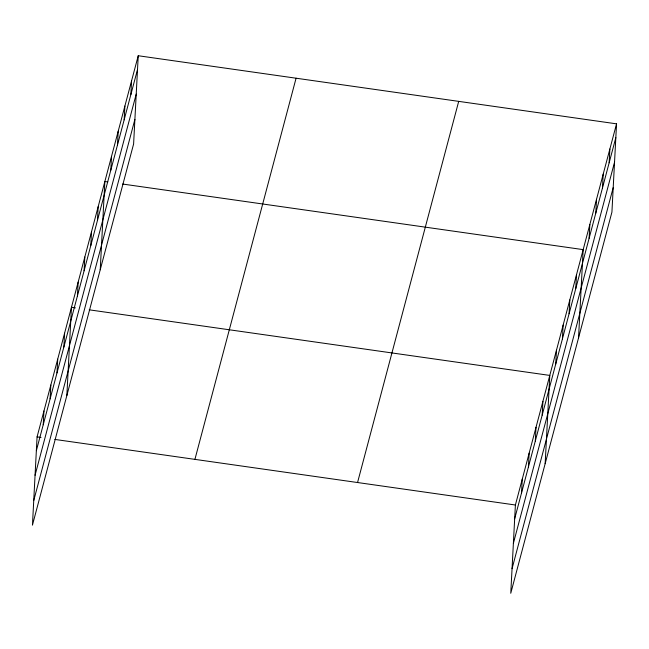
<?xml version="1.0" encoding="UTF-8"?>
<svg xmlns="http://www.w3.org/2000/svg" width="649" height="649" viewBox="0 0 649 649"><rect width="100%" height="100%" fill="white"/><g stroke="black" fill="none" stroke-linecap="round" stroke-linejoin="round"><path stroke-width="0.97" d="M138.237 55.733L37.074 436.891L32.45 525.155L133.605 143.997L138.237 55.733L616.55 123.845L611.926 212.109L510.763 593.267L515.395 505.003L616.55 123.845M43.232 424.771L43.954 410.971M50.111 398.851L50.833 385.052M56.99 372.932L57.712 359.132M63.87 347.012L64.592 333.213M66.847 395.557L71.471 307.302L75.414 307.861M77.426 295.936L78.148 282.145M84.102 270.779L84.824 256.988M90.779 245.622L91.501 231.831M97.455 220.465L98.177 206.674M100.23 269.781L104.854 181.517L107.815 181.939M110.809 170.152L111.531 156.36M117.485 144.995L118.207 131.203M124.162 119.838L124.884 106.047M130.838 94.681L131.56 80.89M521.545 492.883L522.267 479.084M528.424 466.964L529.146 453.164M535.303 441.044L536.025 427.245M542.183 415.125L542.905 401.333M545.16 463.678L549.784 375.414L89.229 309.824M555.739 364.048L556.461 350.257M562.415 338.892L563.137 325.1M569.092 313.735L569.814 299.943M575.768 288.578L576.49 274.787M578.543 337.894L583.167 249.63L122.612 184.04M589.122 238.264L589.844 224.473M595.798 213.107L596.52 199.316M602.475 187.95L603.197 174.159M609.151 162.794L609.873 149.002M36.352 450.69L137.507 69.524M35.062 475.263L136.225 94.105M33.74 500.582L134.895 119.424M194.919 459.37L296.082 78.205M357.55 482.531L458.705 101.366M514.665 518.802L615.828 137.637M513.383 543.375L614.538 162.218M512.053 568.694L613.216 187.537M37.074 436.891L41.025 437.458M54.832 439.422L515.395 505.003"/></g></svg>
